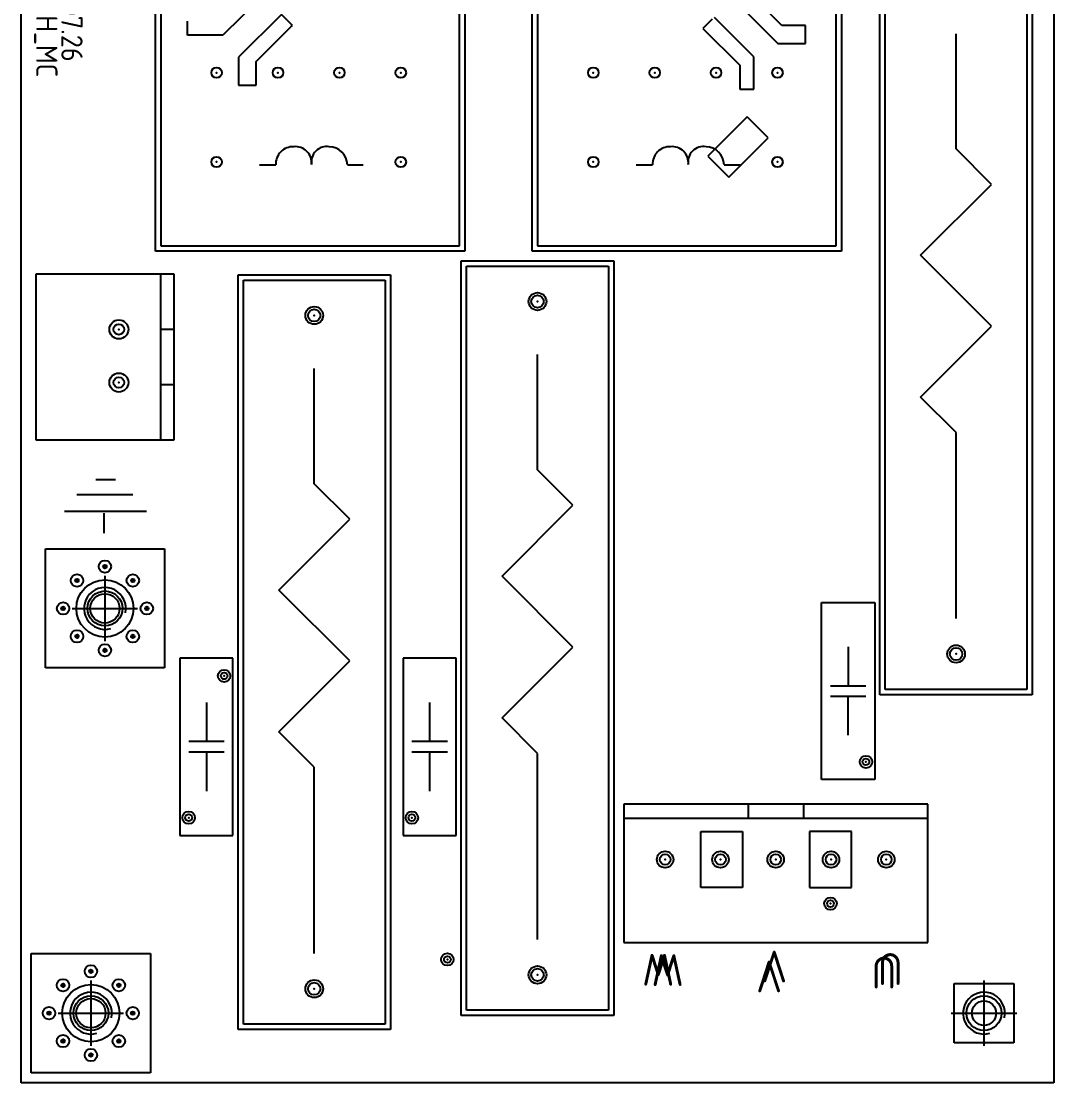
# Model space of a CAD drawing. Header units: millimetres. Extents: x 24815 to 36799, y -9299 to 5469.
# Drawn here: x 35847.3 to 35921.3, y 2590.2 to 2666.3 of the extents above; entities that cross this region are included whole.
import ezdxf

# ---------------------------------------------------------------- set-up
doc = ezdxf.new("R2010")
doc.units = ezdxf.units.MM
doc.styles.get("Standard").update_dxf_attribs({"font": 'ISOCP.SHX', "bigfont": 'WHGTXT.SHX'})

# ---------------------------------------------------------------- blocks, each defined once
blk = doc.blocks.new('INRSH BOARD(S)')
for p, q in [((-12290.332, -15808.324), (-12290.332, -15666.336)), ((-12216.338, -15666.336), (-12216.338, -15808.324)), ((-12280.714, -15748.71), (-12280.714, -15719.95)), ((-12258.553, -15719.95), (-12258.553, -15748.71)), ((-12253.716, -15748.71), (-12253.716, -15719.95)), ((-12231.556, -15719.95), (-12231.556, -15748.71)), ((-12280.333, -15720.331), (-12280.333, -15748.329)), ((-12258.934, -15748.329), (-12258.934, -15720.331)), ((-12253.335, -15720.331), (-12253.335, -15748.329)), ((-12231.937, -15748.329), (-12231.937, -15720.331)), ((-12228.799, -15780.512), (-12228.799, -15726.41)), ((-12228.418, -15780.131), (-12228.418, -15726.791)), ((-12218.258, -15726.791), (-12218.258, -15780.131)), ((-12217.877, -15726.41), (-12217.877, -15780.512)), ((-12273.184, -15730.555), (-12275.876, -15733.247)), ((-12239.197, -15730.756), (-12236.123, -15733.829)), ((-12235.846, -15732.528), (-12238.335, -15730.042)), ((-12278.417, -15732.247), (-12278.416, -15732.229)), ((-12278.417, -15733.247), (-12278.417, -15732.247)), ((-12271.69, -15731.752), (-12274.764, -15734.825)), ((-12270.903, -15732.539), (-12271.69, -15731.752)), ((-12240.828, -15732.102), (-12241.489, -15732.757)), ((-12237.829, -15734.789), (-12240.648, -15731.97)), ((-12273.463, -15735.103), (-12270.976, -15732.614)), ((-12270.976, -15732.614), (-12270.903, -15732.539)), ((-12241.489, -15732.757), (-12238.847, -15735.399)), ((-12235.82, -15732.554), (-12235.846, -15732.528)), ((-12234.124, -15732.554), (-12235.82, -15732.554)), ((-12234.124, -15733.829), (-12234.124, -15732.554)), ((-12275.876, -15733.247), (-12278.417, -15733.247)), ((-12223.338, -15741.396), (-12223.338, -15733.141)), ((-12236.123, -15733.829), (-12234.124, -15733.829)), ((-12274.764, -15734.825), (-12274.764, -15736.825)), ((-12273.488, -15735.129), (-12273.463, -15735.103)), ((-12273.488, -15736.825), (-12273.488, -15735.129)), ((-12237.829, -15737.101), (-12237.829, -15734.789)), ((-12238.847, -15735.399), (-12238.847, -15737.1)), ((-12274.764, -15736.825), (-12273.488, -15736.825)), ((-12238.847, -15737.1), (-12238.828, -15737.101)), ((-12238.828, -15737.101), (-12237.829, -15737.101)), ((-12238.299, -15739.098), (-12241.119, -15741.917)), ((-12236.801, -15740.596), (-12238.299, -15739.098)), ((-12239.62, -15743.416), (-12236.801, -15740.596)), ((-12220.798, -15743.936), (-12223.338, -15741.396)), ((-12241.119, -15741.917), (-12239.671, -15743.365)), ((-12273.26, -15742.533), (-12272.091, -15742.533)), ((-12266.961, -15742.533), (-12265.818, -15742.533)), ((-12246.262, -15742.533), (-12245.094, -15742.533)), ((-12239.963, -15742.533), (-12238.82, -15742.533)), ((-12239.671, -15743.365), (-12239.62, -15743.416)), ((-12225.878, -15749.016), (-12220.798, -15743.936)), ((-12258.553, -15748.71), (-12280.714, -15748.71)), ((-12280.714, -15748.71), (-12280.714, -15748.71)), ((-12280.333, -15748.329), (-12258.934, -15748.329)), ((-12231.556, -15748.71), (-12253.716, -15748.71)), ((-12253.716, -15748.71), (-12253.716, -15748.71)), ((-12253.335, -15748.329), (-12231.937, -15748.329)), ((-12220.798, -15754.096), (-12225.878, -15749.016)), ((-12258.796, -15803.51), (-12258.796, -15749.408)), ((-12258.796, -15749.408), (-12247.874, -15749.408)), ((-12258.796, -15749.408), (-12258.796, -15749.408)), ((-12258.415, -15803.129), (-12258.415, -15749.789)), ((-12258.415, -15749.789), (-12248.255, -15749.789)), ((-12248.255, -15749.789), (-12248.255, -15803.129)), ((-12247.874, -15749.408), (-12247.874, -15803.51)), ((-12279.37, -15750.366), (-12289.276, -15750.366)), ((-12279.37, -15750.366), (-12289.276, -15750.366)), ((-12289.276, -15750.366), (-12289.276, -15762.253)), ((-12289.276, -15750.366), (-12289.276, -15750.366)), ((-12289.276, -15750.366), (-12289.276, -15762.253)), ((-12280.361, -15750.366), (-12280.361, -15762.253)), ((-12279.37, -15762.253), (-12279.37, -15750.366)), ((-12279.37, -15762.253), (-12279.37, -15750.366)), ((-12274.795, -15804.509), (-12274.795, -15750.407)), ((-12274.795, -15750.407), (-12263.873, -15750.407)), ((-12274.795, -15750.407), (-12274.795, -15750.407)), ((-12263.873, -15750.407), (-12263.873, -15804.509)), ((-12274.414, -15804.128), (-12274.414, -15750.788)), ((-12274.414, -15750.788), (-12264.254, -15750.788)), ((-12264.254, -15750.788), (-12264.254, -15804.128)), ((-12279.37, -15754.328), (-12280.361, -15754.328)), ((-12225.878, -15759.176), (-12220.798, -15754.096)), ((-12253.335, -15764.394), (-12253.335, -15756.139)), ((-12269.334, -15765.393), (-12269.334, -15757.138)), ((-12279.37, -15758.291), (-12280.361, -15758.291)), ((-12223.338, -15761.716), (-12225.878, -15759.176)), ((-12223.338, -15775.051), (-12223.338, -15761.716)), ((-12289.276, -15762.253), (-12279.37, -15762.253)), ((-12289.276, -15762.253), (-12279.37, -15762.253)), ((-12250.795, -15766.934), (-12253.335, -15764.394)), ((-12283.572, -15765.117), (-12284.995, -15765.117)), ((-12266.794, -15767.933), (-12269.334, -15765.393)), ((-12286.341, -15766.158), (-12282.328, -15766.158)), ((-12255.875, -15772.014), (-12250.795, -15766.934)), ((-12281.362, -15767.377), (-12287.23, -15767.377)), ((-12284.385, -15768.927), (-12284.385, -15767.504)), ((-12271.874, -15773.013), (-12266.794, -15767.933)), ((-12288.602, -15778.596), (-12288.602, -15770.057)), ((-12288.602, -15770.057), (-12280.063, -15770.057)), ((-12280.063, -15770.057), (-12280.063, -15778.596)), ((-12280.063, -15770.057), (-12280.063, -15770.057)), ((-12284.333, -15771.982), (-12284.333, -15776.671)), ((-12250.795, -15777.094), (-12255.875, -15772.014)), ((-12266.794, -15778.093), (-12271.874, -15773.013)), ((-12232.972, -15786.596), (-12232.972, -15773.896)), ((-12232.972, -15773.896), (-12229.162, -15773.896)), ((-12229.162, -15773.896), (-12229.162, -15786.596)), ((-12286.677, -15774.327), (-12281.988, -15774.327)), ((-12255.875, -15782.174), (-12250.795, -15777.094)), ((-12231.067, -15777.071), (-12231.067, -15779.865)), ((-12275.158, -15777.895), (-12278.968, -15777.895)), ((-12278.968, -15777.895), (-12278.968, -15790.595)), ((-12275.158, -15790.595), (-12275.158, -15777.895)), ((-12259.159, -15777.895), (-12262.969, -15777.895)), ((-12262.969, -15777.895), (-12262.969, -15790.595)), ((-12259.159, -15790.595), (-12259.159, -15777.895)), ((-12280.063, -15778.596), (-12288.602, -15778.596)), ((-12271.874, -15783.173), (-12266.794, -15778.093)), ((-12232.337, -15779.865), (-12229.797, -15779.865)), ((-12218.258, -15780.131), (-12228.418, -15780.131)), ((-12232.337, -15780.627), (-12229.797, -15780.627)), ((-12231.067, -15783.421), (-12231.067, -15780.627)), ((-12217.877, -15780.512), (-12228.799, -15780.512)), ((-12277.063, -15781.07), (-12277.063, -15783.864)), ((-12261.064, -15781.07), (-12261.064, -15783.864)), ((-12253.335, -15784.714), (-12255.875, -15782.174)), ((-12269.334, -15785.713), (-12271.874, -15783.173)), ((-12275.793, -15783.864), (-12278.333, -15783.864)), ((-12259.794, -15783.864), (-12262.334, -15783.864)), ((-12275.793, -15784.626), (-12278.333, -15784.626)), ((-12277.063, -15784.626), (-12277.063, -15787.42)), ((-12259.794, -15784.626), (-12262.334, -15784.626)), ((-12261.064, -15784.626), (-12261.064, -15787.42)), ((-12253.335, -15798.049), (-12253.335, -15784.714)), ((-12269.334, -15799.048), (-12269.334, -15785.713)), ((-12229.162, -15786.596), (-12232.972, -15786.596)), ((-12232.972, -15786.596), (-12232.972, -15786.596)), ((-12225.366, -15788.363), (-12247.159, -15788.363)), ((-12247.159, -15788.363), (-12247.159, -15798.269)), ((-12225.366, -15788.363), (-12247.159, -15788.363)), ((-12247.159, -15788.363), (-12247.159, -15798.269)), ((-12238.243, -15788.363), (-12238.243, -15789.353)), ((-12234.281, -15788.363), (-12234.281, -15789.353)), ((-12225.366, -15798.269), (-12225.366, -15788.363)), ((-12225.366, -15798.269), (-12225.366, -15788.363)), ((-12247.159, -15789.353), (-12225.366, -15789.353)), ((-12278.968, -15790.595), (-12275.158, -15790.595)), ((-12275.158, -15790.595), (-12275.158, -15790.595)), ((-12262.969, -15790.595), (-12259.159, -15790.595)), ((-12259.159, -15790.595), (-12259.159, -15790.595)), ((-12241.636, -15794.325), (-12241.636, -15790.325)), ((-12241.636, -15790.325), (-12238.637, -15790.325)), ((-12238.637, -15790.325), (-12238.637, -15794.325)), ((-12230.837, -15790.325), (-12233.837, -15790.325)), ((-12233.837, -15790.325), (-12233.837, -15794.325)), ((-12230.837, -15794.325), (-12230.837, -15790.325)), ((-12238.637, -15794.325), (-12241.636, -15794.325)), ((-12233.837, -15794.325), (-12230.837, -15794.325)), ((-12247.159, -15798.269), (-12225.366, -15798.269)), ((-12247.159, -15798.269), (-12247.159, -15798.269)), ((-12247.159, -15798.269), (-12225.366, -15798.269)), ((-12289.608, -15799.066), (-12281.069, -15799.066)), ((-12289.608, -15807.606), (-12289.608, -15799.066)), ((-12281.069, -15799.066), (-12281.069, -15807.606)), ((-12281.069, -15799.066), (-12281.069, -15799.066)), ((-12285.338, -15800.992), (-12285.338, -15805.68)), ((-12223.472, -15805.47), (-12223.472, -15801.202)), ((-12223.472, -15801.202), (-12219.205, -15801.202)), ((-12221.338, -15800.992), (-12221.338, -15805.68)), ((-12219.205, -15801.202), (-12219.205, -15805.47)), ((-12219.205, -15801.202), (-12219.205, -15801.202)), ((-12287.683, -15803.336), (-12282.994, -15803.336)), ((-12247.874, -15803.51), (-12258.796, -15803.51)), ((-12248.255, -15803.129), (-12258.415, -15803.129)), ((-12223.683, -15803.336), (-12218.994, -15803.336)), ((-12263.873, -15804.509), (-12274.795, -15804.509)), ((-12264.254, -15804.128), (-12274.414, -15804.128)), ((-12219.205, -15805.47), (-12223.472, -15805.47)), ((-12281.069, -15807.606), (-12289.608, -15807.606)), ((-12216.338, -15808.324), (-12290.332, -15808.324))]:
    blk.add_line(p, q)
for centre, radius in [((-12276.333, -15735.929), 0.375), ((-12271.933, -15735.929), 0.375), ((-12267.533, -15735.929), 0.375), ((-12263.133, -15735.929), 0.375), ((-12249.336, -15735.929), 0.375), ((-12244.935, -15735.929), 0.375), ((-12240.536, -15735.929), 0.375), ((-12236.136, -15735.929), 0.375), ((-12276.333, -15742.329), 0.375), ((-12263.133, -15742.329), 0.375), ((-12249.336, -15742.329), 0.375), ((-12236.136, -15742.329), 0.375), ((-12253.335, -15752.329), 0.635), ((-12253.335, -15752.329), 0.445), ((-12269.334, -15753.328), 0.635), ((-12269.334, -15753.328), 0.445), ((-12283.333, -15754.328), 0.679), ((-12283.333, -15754.328), 0.381), ((-12283.333, -15758.138), 0.679), ((-12283.333, -15758.138), 0.381), ((-12284.333, -15771.327), 0.445), ((-12284.333, -15771.327), 0.127), ((-12286.332, -15772.327), 0.445), ((-12286.332, -15772.327), 0.127), ((-12284.333, -15774.327), 2.05), ((-12282.333, -15772.327), 0.445), ((-12282.333, -15772.327), 0.127), ((-12284.333, -15774.327), 1.05), ((-12287.332, -15774.327), 0.445), ((-12281.333, -15774.327), 0.445), ((-12287.332, -15774.327), 0.127), ((-12281.333, -15774.327), 0.127), ((-12286.332, -15776.327), 0.445), ((-12286.332, -15776.327), 0.127), ((-12282.333, -15776.327), 0.445), ((-12282.333, -15776.327), 0.127), ((-12284.333, -15777.326), 0.445), ((-12223.338, -15777.591), 0.635), ((-12223.338, -15777.591), 0.445), ((-12284.333, -15777.326), 0.127), ((-12275.793, -15779.165), 0.445), ((-12275.793, -15779.165), 0.241), ((-12229.797, -15785.326), 0.445), ((-12229.797, -15785.326), 0.241), ((-12278.333, -15789.325), 0.445), ((-12278.333, -15789.325), 0.241), ((-12262.334, -15789.325), 0.445), ((-12262.334, -15789.325), 0.241), ((-12244.187, -15792.325), 0.591), ((-12244.187, -15792.325), 0.381), ((-12240.225, -15792.325), 0.591), ((-12240.225, -15792.325), 0.381), ((-12236.262, -15792.325), 0.591), ((-12236.262, -15792.325), 0.381), ((-12232.3, -15792.325), 0.591), ((-12232.3, -15792.325), 0.381), ((-12228.337, -15792.325), 0.591), ((-12228.337, -15792.325), 0.381), ((-12232.337, -15795.486), 0.445), ((-12232.337, -15795.486), 0.241), ((-12259.794, -15799.485), 0.445), ((-12259.794, -15799.485), 0.241), ((-12285.338, -15800.336), 0.445), ((-12253.335, -15800.589), 0.635), ((-12285.338, -15800.336), 0.127), ((-12253.335, -15800.589), 0.445), ((-12287.338, -15801.336), 0.445), ((-12287.338, -15801.336), 0.127), ((-12285.338, -15803.336), 2.05), ((-12283.339, -15801.336), 0.445), ((-12283.339, -15801.336), 0.127), ((-12269.334, -15801.588), 0.635), ((-12269.334, -15801.588), 0.445), ((-12285.338, -15803.336), 1.05), ((-12288.338, -15803.336), 0.445), ((-12282.339, -15803.336), 0.445), ((-12221.338, -15803.336), 0.876), ((-12288.338, -15803.336), 0.127), ((-12282.339, -15803.336), 0.127), ((-12287.338, -15805.336), 0.445), ((-12287.338, -15805.336), 0.127), ((-12283.339, -15805.336), 0.445), ((-12283.339, -15805.336), 0.127), ((-12285.338, -15806.336), 0.445), ((-12285.338, -15806.336), 0.127)]:
    blk.add_circle(centre, radius)
at = {"color": 3}
for centre in [(-12284.333, -15774.327), (-12285.338, -15803.336), (-12221.338, -15803.336)]:
    blk.add_circle(centre, 1.25, dxfattribs=at)
for centre, radius, start, end in [((-12270.847, -15742.482), 1.246, 87.66269, 182.33731), ((-12270.669, -15742.38), 1.15, 353.65981, 96.34019), ((-12268.446, -15742.318), 1.097, 80.04326, 189.95674), ((-12268.292, -15742.568), 1.331, 1.53044, 88.46956), ((-12243.849, -15742.482), 1.246, 87.66269, 182.33731), ((-12243.671, -15742.38), 1.15, 353.65981, 96.34019), ((-12241.448, -15742.318), 1.097, 80.04326, 189.95674), ((-12241.294, -15742.568), 1.331, 1.53044, 88.46956), ((-12284.333, -15774.327), 1.5, 347.60909, 286.20813), ((-12285.338, -15803.336), 1.5, 347.60909, 286.20813), ((-12221.338, -15803.336), 1.5, 347.60909, 286.20813)]:
    blk.add_arc(centre, radius, start, end)
for p in [(-12276.333, -15735.929), (-12271.933, -15735.929), (-12267.533, -15735.929), (-12263.133, -15735.929), (-12249.336, -15735.929), (-12244.935, -15735.929), (-12240.536, -15735.929), (-12236.136, -15735.929), (-12276.333, -15742.329), (-12263.133, -15742.329), (-12249.336, -15742.329), (-12236.136, -15742.329), (-12253.335, -15752.329), (-12269.334, -15753.328), (-12283.333, -15754.328), (-12283.333, -15758.138), (-12284.333, -15771.327), (-12286.332, -15772.327), (-12282.333, -15772.327), (-12287.332, -15774.327), (-12284.333, -15774.327), (-12281.333, -15774.327), (-12286.332, -15776.327), (-12282.333, -15776.327), (-12284.333, -15777.326), (-12223.338, -15777.591), (-12275.793, -15779.165), (-12229.797, -15785.326), (-12278.333, -15789.325), (-12262.334, -15789.325), (-12244.187, -15792.325), (-12240.225, -15792.325), (-12236.262, -15792.325), (-12232.3, -15792.325), (-12228.337, -15792.325), (-12232.337, -15795.486), (-12259.794, -15799.485), (-12285.338, -15800.336), (-12253.335, -15800.589), (-12287.338, -15801.336), (-12283.339, -15801.336), (-12269.334, -15801.588), (-12288.338, -15803.336), (-12285.338, -15803.336), (-12282.339, -15803.336), (-12221.338, -15803.336), (-12287.338, -15805.336), (-12283.339, -15805.336), (-12285.338, -15806.336)]:
    blk.add_point(p)
for s, height, rotation, p in [('INRUSH_MC', 1.524, 270, (-12289.261, -15726.813)), ('2003.07.26', 1.524, 270, (-12287.458, -15726.737)), ('W', 2.286, 180, (-12243.538, -15799.082)), ('V', 2.286, 180, (-12235.81, -15799.561)), ('U', 2.286, 180, (-12227.625, -15799.275))]:
    blk.add_text(s, height=height, rotation=rotation).set_placement(p)
at = {"text_generation_flag": 2}
for s, p in [('W', (-12245.156, -15799.107)), ('V', (-12237.3, -15798.85)), ('U', (-12228.937, -15799.021))]:
    blk.add_text(s, height=2.286, rotation=180, dxfattribs=at).set_placement(p)

msp = doc.modelspace()

# ---------------------------------------------------------------- block references
msp.add_blockref('INRSH BOARD(S)', (48137.593, 18398.5))

doc.saveas('drawing.dxf')
